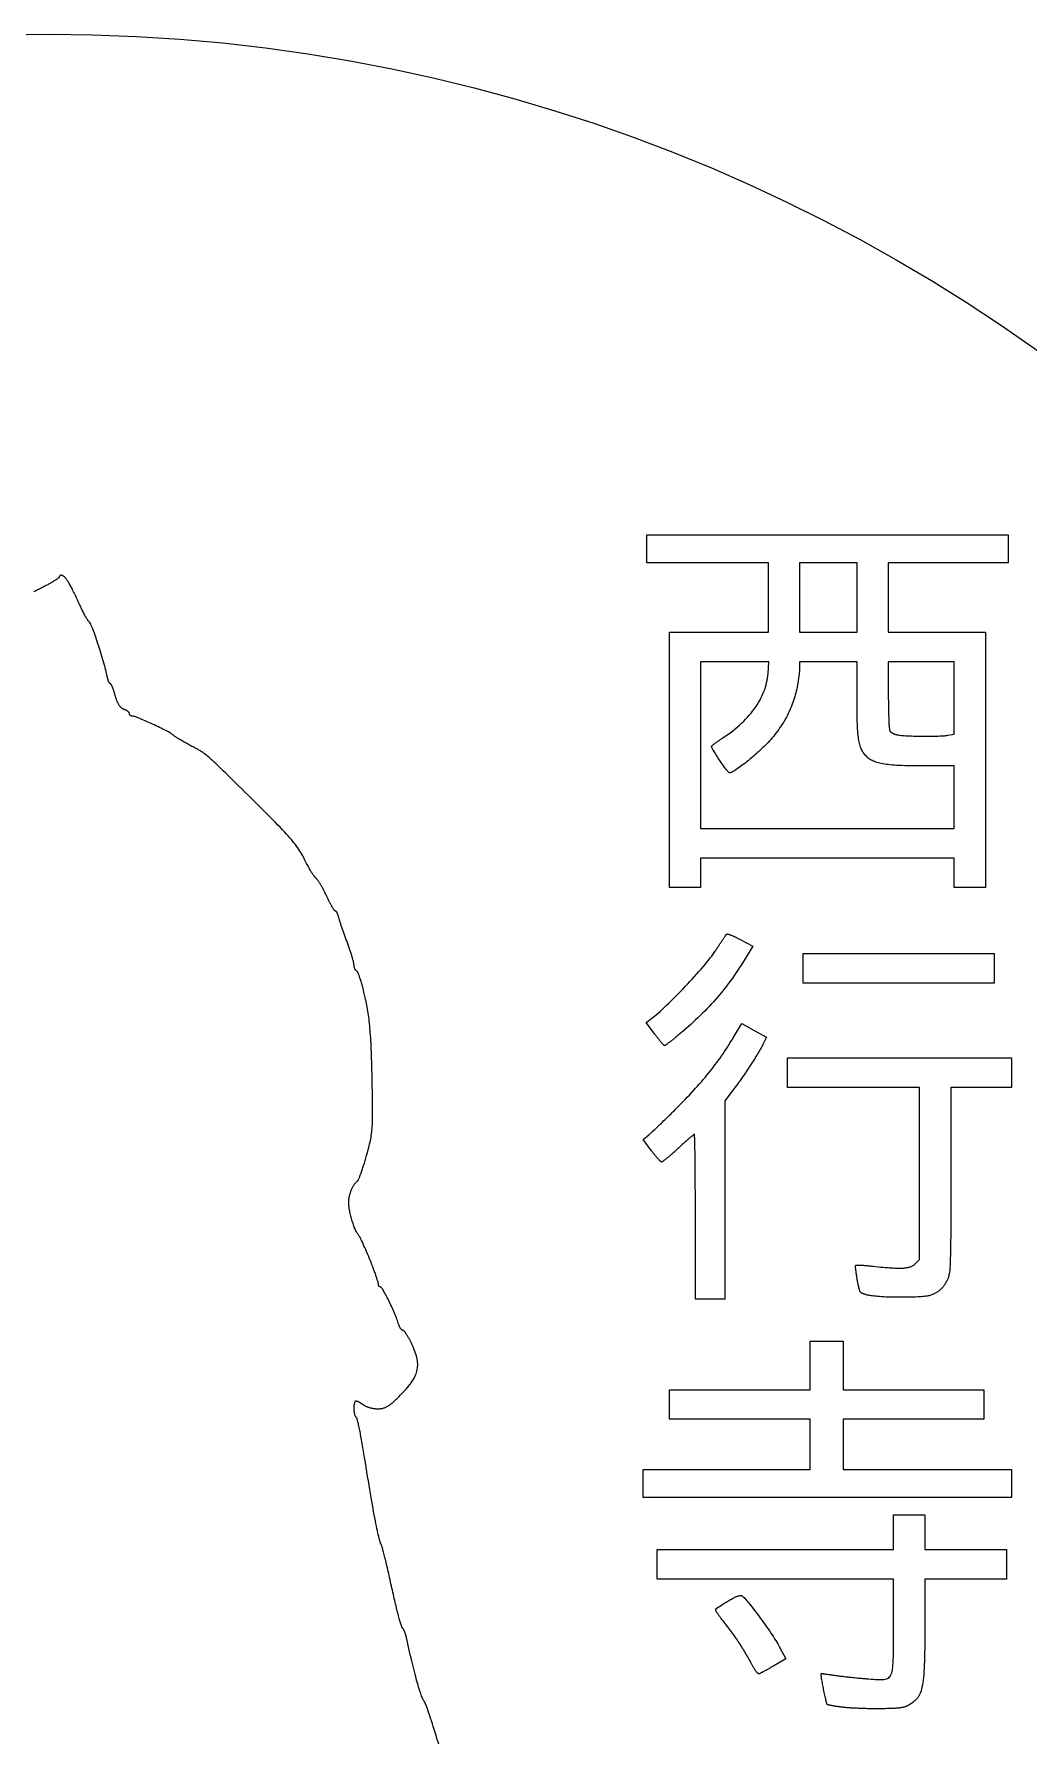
# Model space of a CAD drawing. Extents: x 2.5 to 77.5, y 2.5 to 77.5.
# Drawn here: x 39.68 to 61.59, y 39.86 to 77.5 of the extents above; entities that cross this region are included whole.
import ezdxf

# ---------------------------------------------------------------- set-up
doc = ezdxf.new("R2010")
doc.units = 0
doc.layers.get('0').update_dxf_attribs({"linetype": 'CONTINUOUS'})
doc.layers.add('NAME', color=7, linetype='CONTINUOUS')
doc.layers.add('YUYUKO', color=7, linetype='CONTINUOUS')

msp = doc.modelspace()

# ---------------------------------------------------------------- linework, layer by layer
msp.add_circle((40, 40), 37.5)
at = {"layer": 'NAME', "color": 7}
for q in [(59.805, 62.053), (59.806, 62.053)]:
    msp.add_line((59.806, 62.053), q, dxfattribs=at)
at = {"layer": 'NAME'}
for points in [[(54.361, 59.024), (54.361, 58.698), (54.016, 58.698), (53.672, 58.698), (53.672, 61.512), (53.672, 61.512), (53.672, 64.325), (54.763, 64.325), (55.853, 64.325), (55.853, 65.09), (55.853, 65.856), (54.514, 65.856), (53.174, 65.856), (53.174, 66.162), (53.174, 66.468), (57.155, 66.468), (61.136, 66.468), (61.136, 66.162), (61.136, 65.856), (59.815, 65.856), (58.495, 65.856), (58.495, 65.09), (58.495, 64.325), (59.566, 64.325), (60.638, 64.325), (60.638, 61.512), (60.638, 58.698), (60.294, 58.698), (59.949, 58.698), (59.949, 59.024), (59.949, 59.349), (57.155, 59.349), (54.361, 59.349)], [(56.542, 65.856), (56.542, 65.09), (56.542, 64.325), (57.174, 64.325), (57.806, 64.325), (57.806, 65.09), (57.806, 65.09), (57.806, 65.856), (57.174, 65.856)], [(59.211, 61.378), (59.134, 61.378), (59.061, 61.379), (58.99, 61.38), (58.923, 61.381), (58.859, 61.383), (58.799, 61.385), (58.741, 61.388), (58.686, 61.391), (58.634, 61.394), (58.584, 61.398), (58.537, 61.402), (58.493, 61.407), (58.451, 61.412), (58.411, 61.418), (58.374, 61.424), (58.338, 61.431), (58.305, 61.438), (58.274, 61.446), (58.244, 61.455), (58.216, 61.464), (58.19, 61.473), (58.165, 61.484), (58.142, 61.495), (58.12, 61.506), (58.099, 61.518), (58.08, 61.531), (58.062, 61.545), (58.044, 61.56), (58.028, 61.575), (58.012, 61.591), (57.995, 61.609), (57.979, 61.627), (57.965, 61.645), (57.951, 61.664), (57.937, 61.684), (57.925, 61.704), (57.914, 61.725), (57.903, 61.747), (57.893, 61.77), (57.883, 61.795), (57.874, 61.821), (57.866, 61.848), (57.859, 61.878), (57.852, 61.909), (57.846, 61.942), (57.84, 61.978), (57.835, 62.016), (57.83, 62.056), (57.826, 62.099), (57.822, 62.144), (57.819, 62.193), (57.816, 62.244), (57.814, 62.299), (57.811, 62.357), (57.81, 62.418), (57.808, 62.483), (57.807, 62.552), (57.806, 62.625), (57.806, 62.702), (57.806, 62.783), (57.806, 62.868), (57.806, 63.674), (57.174, 63.674), (56.542, 63.674), (56.542, 63.544), (56.542, 63.536), (56.542, 63.528), (56.542, 63.519), (56.541, 63.51), (56.541, 63.5), (56.54, 63.489), (56.539, 63.478), (56.538, 63.466), (56.536, 63.454), (56.535, 63.441), (56.534, 63.428), (56.532, 63.414), (56.53, 63.4), (56.529, 63.385), (56.527, 63.371), (56.525, 63.356), (56.523, 63.34), (56.52, 63.325), (56.518, 63.309), (56.516, 63.293), (56.513, 63.277), (56.511, 63.26), (56.508, 63.244), (56.506, 63.227), (56.503, 63.211), (56.5, 63.194), (56.497, 63.178), (56.495, 63.162), (56.492, 63.145), (56.489, 63.129), (56.486, 63.113), (56.477, 63.071), (56.468, 63.028), (56.458, 62.986), (56.447, 62.944), (56.435, 62.903), (56.422, 62.861), (56.409, 62.819), (56.394, 62.778), (56.379, 62.737), (56.363, 62.696), (56.346, 62.655), (56.329, 62.614), (56.31, 62.574), (56.291, 62.534), (56.271, 62.494), (56.25, 62.454), (56.228, 62.415), (56.206, 62.376), (56.183, 62.337), (56.159, 62.298), (56.134, 62.26), (56.109, 62.222), (56.082, 62.184), (56.055, 62.146), (56.027, 62.109), (55.999, 62.072), (55.97, 62.036), (55.94, 62), (55.909, 61.964), (55.877, 61.929), (55.845, 61.894), (55.819, 61.866), (55.792, 61.838), (55.764, 61.81), (55.734, 61.781), (55.704, 61.752), (55.672, 61.723), (55.64, 61.694), (55.608, 61.664), (55.575, 61.635), (55.541, 61.606), (55.508, 61.577), (55.474, 61.549), (55.441, 61.521), (55.407, 61.494), (55.374, 61.467), (55.342, 61.442), (55.31, 61.417), (55.278, 61.393), (55.248, 61.371), (55.219, 61.35), (55.19, 61.329), (55.163, 61.311), (55.137, 61.294), (55.113, 61.278), (55.09, 61.265), (55.07, 61.253), (55.05, 61.243), (55.033, 61.235), (55.019, 61.229), (55.006, 61.226), (54.996, 61.225), (54.992, 61.226), (54.986, 61.23), (54.979, 61.237), (54.971, 61.245), (54.961, 61.256), (54.95, 61.269), (54.938, 61.284), (54.925, 61.3), (54.911, 61.319), (54.897, 61.338), (54.882, 61.359), (54.866, 61.38), (54.85, 61.403), (54.833, 61.427), (54.816, 61.451), (54.799, 61.475), (54.782, 61.501), (54.765, 61.526), (54.748, 61.551), (54.732, 61.576), (54.716, 61.601), (54.7, 61.625), (54.685, 61.649), (54.671, 61.672), (54.657, 61.695), (54.645, 61.716), (54.633, 61.736), (54.622, 61.755), (54.613, 61.772), (54.605, 61.788), (54.599, 61.802), (54.598, 61.803), (54.599, 61.805), (54.6, 61.808), (54.602, 61.81), (54.604, 61.814), (54.608, 61.817), (54.611, 61.821), (54.616, 61.826), (54.621, 61.83), (54.627, 61.835), (54.633, 61.841), (54.639, 61.846), (54.647, 61.852), (54.654, 61.858), (54.663, 61.865), (54.671, 61.872), (54.681, 61.879), (54.69, 61.886), (54.7, 61.893), (54.711, 61.901), (54.722, 61.909), (54.733, 61.917), (54.744, 61.925), (54.756, 61.933), (54.768, 61.942), (54.781, 61.95), (54.794, 61.959), (54.807, 61.968), (54.82, 61.976), (54.833, 61.985), (54.847, 61.994), (54.905, 62.032), (54.961, 62.071), (55.015, 62.111), (55.068, 62.151), (55.12, 62.192), (55.169, 62.234), (55.217, 62.276), (55.264, 62.318), (55.309, 62.362), (55.352, 62.406), (55.393, 62.45), (55.433, 62.495), (55.471, 62.54), (55.507, 62.586), (55.542, 62.632), (55.575, 62.679), (55.606, 62.726), (55.635, 62.773), (55.662, 62.821), (55.688, 62.869), (55.712, 62.917), (55.734, 62.966), (55.754, 63.015), (55.772, 63.064), (55.788, 63.114), (55.802, 63.163), (55.815, 63.213), (55.825, 63.263), (55.834, 63.313), (55.841, 63.364), (55.845, 63.414), (55.864, 63.674), (55.112, 63.674), (54.361, 63.674), (54.361, 61.837), (54.361, 60), (57.155, 60), (59.949, 60), (59.949, 60.689), (59.949, 60.689), (59.949, 61.378), (59.292, 61.378)], [(59.048, 62.037), (59.093, 62.035), (59.139, 62.034), (59.185, 62.033), (59.232, 62.033), (59.279, 62.032), (59.326, 62.032), (59.372, 62.032), (59.418, 62.032), (59.462, 62.033), (59.506, 62.034), (59.548, 62.035), (59.589, 62.036), (59.628, 62.038), (59.664, 62.04), (59.698, 62.042), (59.73, 62.044), (59.758, 62.047), (59.784, 62.05), (59.805, 62.053), (59.949, 62.077), (59.949, 62.875), (59.949, 63.674), (59.222, 63.674), (58.495, 63.674), (58.495, 62.937), (58.495, 62.898), (58.495, 62.86), (58.496, 62.821), (58.496, 62.784), (58.496, 62.746), (58.497, 62.71), (58.497, 62.674), (58.498, 62.639), (58.499, 62.604), (58.499, 62.57), (58.5, 62.538), (58.501, 62.506), (58.502, 62.475), (58.503, 62.445), (58.504, 62.416), (58.505, 62.389), (58.507, 62.362), (58.508, 62.337), (58.509, 62.313), (58.51, 62.291), (58.512, 62.27), (58.513, 62.251), (58.515, 62.233), (58.516, 62.216), (58.518, 62.202), (58.519, 62.189), (58.521, 62.177), (58.522, 62.168), (58.524, 62.16), (58.526, 62.155), (58.527, 62.151), (58.529, 62.148), (58.531, 62.146), (58.533, 62.143), (58.536, 62.14), (58.539, 62.137), (58.542, 62.134), (58.545, 62.131), (58.549, 62.128), (58.553, 62.125), (58.557, 62.123), (58.561, 62.12), (58.565, 62.117), (58.57, 62.114), (58.575, 62.111), (58.58, 62.108), (58.585, 62.105), (58.59, 62.102), (58.595, 62.099), (58.6, 62.096), (58.606, 62.094), (58.611, 62.091), (58.617, 62.088), (58.623, 62.086), (58.629, 62.083), (58.635, 62.081), (58.64, 62.078), (58.646, 62.076), (58.652, 62.074), (58.658, 62.072), (58.664, 62.07), (58.67, 62.068), (58.685, 62.065), (58.703, 62.061), (58.726, 62.058), (58.751, 62.055), (58.78, 62.052), (58.812, 62.049), (58.846, 62.046), (58.883, 62.044), (58.922, 62.042), (58.962, 62.04), (59.005, 62.038)], [(54.864, 56.443), (54.821, 56.39), (54.777, 56.337), (54.733, 56.285), (54.688, 56.233), (54.642, 56.182), (54.595, 56.13), (54.548, 56.079), (54.5, 56.029), (54.452, 55.979), (54.403, 55.929), (54.353, 55.879), (54.302, 55.83), (54.251, 55.781), (54.199, 55.733), (54.146, 55.685), (54.093, 55.637), (54.039, 55.59), (53.984, 55.543), (53.929, 55.496), (53.911, 55.481), (53.893, 55.466), (53.876, 55.452), (53.858, 55.438), (53.841, 55.424), (53.825, 55.41), (53.808, 55.397), (53.792, 55.384), (53.776, 55.371), (53.761, 55.359), (53.745, 55.347), (53.731, 55.335), (53.717, 55.324), (53.703, 55.313), (53.689, 55.303), (53.677, 55.293), (53.665, 55.284), (53.653, 55.275), (53.642, 55.267), (53.631, 55.259), (53.622, 55.252), (53.613, 55.245), (53.604, 55.24), (53.596, 55.234), (53.589, 55.23), (53.583, 55.226), (53.578, 55.222), (53.573, 55.22), (53.57, 55.218), (53.567, 55.217), (53.565, 55.217), (53.563, 55.217), (53.561, 55.218), (53.558, 55.22), (53.555, 55.222), (53.552, 55.226), (53.548, 55.229), (53.543, 55.234), (53.538, 55.239), (53.533, 55.244), (53.528, 55.25), (53.522, 55.257), (53.515, 55.264), (53.509, 55.271), (53.502, 55.279), (53.494, 55.288), (53.487, 55.297), (53.479, 55.306), (53.471, 55.316), (53.463, 55.326), (53.454, 55.337), (53.445, 55.348), (53.437, 55.359), (53.427, 55.37), (53.418, 55.382), (53.409, 55.394), (53.399, 55.407), (53.39, 55.419), (53.38, 55.432), (53.37, 55.445), (53.36, 55.458), (53.35, 55.472), (53.35, 55.472), (53.35, 55.472), (53.163, 55.726), (53.312, 55.84), (53.347, 55.868), (53.384, 55.898), (53.424, 55.933), (53.467, 55.97), (53.511, 56.01), (53.557, 56.053), (53.605, 56.098), (53.654, 56.145), (53.704, 56.194), (53.755, 56.245), (53.808, 56.297), (53.86, 56.35), (53.913, 56.405), (53.966, 56.46), (54.019, 56.516), (54.072, 56.572), (54.124, 56.628), (54.176, 56.684), (54.226, 56.74), (54.276, 56.795), (54.324, 56.85), (54.371, 56.903), (54.415, 56.955), (54.458, 57.006), (54.499, 57.055), (54.537, 57.102), (54.573, 57.147), (54.605, 57.19), (54.635, 57.23), (54.662, 57.267), (54.685, 57.301), (54.697, 57.319), (54.709, 57.337), (54.72, 57.355), (54.732, 57.373), (54.743, 57.391), (54.755, 57.408), (54.766, 57.425), (54.777, 57.441), (54.787, 57.457), (54.798, 57.473), (54.808, 57.489), (54.818, 57.504), (54.828, 57.518), (54.837, 57.532), (54.846, 57.546), (54.855, 57.559), (54.863, 57.572), (54.871, 57.584), (54.879, 57.595), (54.886, 57.606), (54.893, 57.616), (54.899, 57.625), (54.905, 57.634), (54.91, 57.642), (54.915, 57.649), (54.92, 57.655), (54.923, 57.66), (54.927, 57.665), (54.929, 57.669), (54.932, 57.672), (54.933, 57.674), (54.935, 57.675), (54.937, 57.676), (54.94, 57.676), (54.944, 57.676), (54.949, 57.676), (54.954, 57.675), (54.959, 57.674), (54.966, 57.673), (54.973, 57.671), (54.98, 57.669), (54.988, 57.666), (54.997, 57.664), (55.006, 57.66), (55.016, 57.657), (55.026, 57.653), (55.036, 57.649), (55.047, 57.644), (55.059, 57.64), (55.07, 57.635), (55.083, 57.63), (55.095, 57.624), (55.108, 57.618), (55.121, 57.612), (55.134, 57.606), (55.148, 57.6), (55.162, 57.593), (55.176, 57.586), (55.19, 57.579), (55.204, 57.572), (55.219, 57.564), (55.233, 57.556), (55.51, 57.411), (55.327, 57.106), (55.292, 57.049), (55.257, 56.992), (55.22, 56.936), (55.184, 56.879), (55.146, 56.824), (55.108, 56.768), (55.069, 56.713), (55.029, 56.658), (54.989, 56.604), (54.948, 56.55), (54.906, 56.496)], [(56.619, 56.918), (56.619, 56.918), (56.619, 57.244), (58.724, 57.244), (60.829, 57.244), (60.829, 56.918), (60.829, 56.593), (58.724, 56.593), (56.619, 56.593)], [(54.246, 51.445), (54.246, 51.445), (54.246, 51.541), (54.246, 51.636), (54.246, 51.729), (54.245, 51.821), (54.245, 51.912), (54.245, 52), (54.244, 52.087), (54.244, 52.172), (54.243, 52.254), (54.243, 52.334), (54.242, 52.412), (54.242, 52.487), (54.241, 52.56), (54.24, 52.63), (54.24, 52.697), (54.239, 52.76), (54.238, 52.821), (54.237, 52.878), (54.236, 52.932), (54.235, 52.982), (54.234, 53.029), (54.233, 53.072), (54.232, 53.11), (54.231, 53.145), (54.23, 53.176), (54.229, 53.202), (54.228, 53.223), (54.227, 53.241), (54.226, 53.253), (54.225, 53.26), (54.223, 53.263), (54.222, 53.263), (54.219, 53.261), (54.216, 53.259), (54.211, 53.256), (54.206, 53.253), (54.201, 53.248), (54.194, 53.243), (54.187, 53.237), (54.179, 53.231), (54.17, 53.224), (54.16, 53.216), (54.15, 53.207), (54.14, 53.198), (54.128, 53.189), (54.117, 53.178), (54.104, 53.168), (54.091, 53.156), (54.078, 53.145), (54.064, 53.132), (54.05, 53.12), (54.035, 53.107), (54.02, 53.093), (54.004, 53.079), (53.989, 53.065), (53.973, 53.05), (53.956, 53.035), (53.939, 53.02), (53.922, 53.005), (53.905, 52.989), (53.888, 52.973), (53.871, 52.957), (53.853, 52.941), (53.836, 52.925), (53.818, 52.909), (53.801, 52.893), (53.784, 52.878), (53.768, 52.863), (53.751, 52.849), (53.735, 52.834), (53.719, 52.821), (53.704, 52.807), (53.689, 52.794), (53.674, 52.781), (53.66, 52.769), (53.646, 52.758), (53.632, 52.746), (53.619, 52.736), (53.607, 52.726), (53.595, 52.716), (53.583, 52.707), (53.573, 52.699), (53.563, 52.691), (53.553, 52.684), (53.544, 52.677), (53.536, 52.671), (53.529, 52.666), (53.522, 52.662), (53.516, 52.658), (53.511, 52.656), (53.507, 52.654), (53.503, 52.652), (53.501, 52.652), (53.498, 52.653), (53.496, 52.654), (53.492, 52.655), (53.489, 52.658), (53.484, 52.661), (53.48, 52.665), (53.475, 52.669), (53.469, 52.674), (53.464, 52.679), (53.458, 52.685), (53.451, 52.691), (53.445, 52.698), (53.438, 52.706), (53.43, 52.713), (53.423, 52.722), (53.415, 52.731), (53.407, 52.74), (53.399, 52.749), (53.39, 52.759), (53.381, 52.77), (53.373, 52.78), (53.364, 52.791), (53.354, 52.803), (53.345, 52.814), (53.336, 52.826), (53.326, 52.838), (53.317, 52.85), (53.307, 52.863), (53.297, 52.876), (53.287, 52.889), (53.278, 52.902), (53.094, 53.15), (53.22, 53.251), (53.228, 53.257), (53.236, 53.265), (53.246, 53.274), (53.258, 53.284), (53.27, 53.295), (53.284, 53.307), (53.298, 53.321), (53.314, 53.335), (53.331, 53.351), (53.349, 53.368), (53.367, 53.385), (53.387, 53.404), (53.407, 53.423), (53.429, 53.444), (53.451, 53.465), (53.473, 53.486), (53.496, 53.509), (53.52, 53.532), (53.545, 53.556), (53.57, 53.58), (53.595, 53.605), (53.621, 53.63), (53.647, 53.656), (53.674, 53.682), (53.701, 53.709), (53.728, 53.735), (53.755, 53.762), (53.783, 53.79), (53.81, 53.817), (53.838, 53.845), (53.865, 53.872), (53.918, 53.925), (53.968, 53.976), (54.018, 54.028), (54.067, 54.078), (54.114, 54.128), (54.161, 54.178), (54.206, 54.227), (54.251, 54.276), (54.294, 54.325), (54.337, 54.373), (54.379, 54.421), (54.419, 54.468), (54.46, 54.516), (54.499, 54.563), (54.537, 54.611), (54.575, 54.658), (54.612, 54.705), (54.648, 54.752), (54.684, 54.799), (54.719, 54.847), (54.754, 54.894), (54.788, 54.942), (54.822, 54.99), (54.855, 55.038), (54.887, 55.086), (54.92, 55.135), (54.952, 55.185), (54.983, 55.234), (55.015, 55.284), (55.046, 55.335), (55.076, 55.386), (55.266, 55.705), (55.54, 55.553), (55.814, 55.401), (55.733, 55.241), (55.722, 55.219), (55.709, 55.195), (55.696, 55.171), (55.682, 55.145), (55.666, 55.119), (55.651, 55.091), (55.634, 55.063), (55.616, 55.033), (55.598, 55.003), (55.579, 54.973), (55.56, 54.941), (55.54, 54.909), (55.52, 54.877), (55.498, 54.844), (55.477, 54.811), (55.455, 54.777), (55.433, 54.743), (55.41, 54.709), (55.387, 54.675), (55.364, 54.64), (55.34, 54.606), (55.317, 54.571), (55.293, 54.537), (55.269, 54.503), (55.245, 54.469), (55.221, 54.435), (55.197, 54.402), (55.173, 54.369), (55.149, 54.336), (55.125, 54.304), (55.102, 54.272), (54.897, 53.999), (54.897, 51.813), (54.897, 49.627), (54.571, 49.627), (54.246, 49.627)], [(59.827, 50.144), (59.823, 50.126), (59.818, 50.11), (59.812, 50.095), (59.806, 50.081), (59.8, 50.067), (59.791, 50.048), (59.782, 50.03), (59.773, 50.012), (59.763, 49.995), (59.753, 49.978), (59.743, 49.962), (59.733, 49.946), (59.722, 49.931), (59.711, 49.916), (59.7, 49.902), (59.689, 49.888), (59.677, 49.875), (59.665, 49.862), (59.653, 49.85), (59.641, 49.838), (59.628, 49.827), (59.615, 49.816), (59.601, 49.805), (59.587, 49.795), (59.573, 49.786), (59.559, 49.777), (59.544, 49.768), (59.529, 49.759), (59.513, 49.752), (59.497, 49.744), (59.481, 49.737), (59.465, 49.73), (59.447, 49.724), (59.43, 49.718), (59.412, 49.712), (59.394, 49.707), (59.374, 49.702), (59.351, 49.698), (59.323, 49.694), (59.293, 49.69), (59.259, 49.687), (59.222, 49.684), (59.183, 49.681), (59.141, 49.679), (59.097, 49.677), (59.051, 49.675), (59.003, 49.673), (58.954, 49.672), (58.904, 49.672), (58.853, 49.671), (58.802, 49.671), (58.75, 49.671), (58.697, 49.671), (58.645, 49.672), (58.593, 49.673), (58.542, 49.675), (58.491, 49.676), (58.442, 49.678), (58.393, 49.681), (58.347, 49.683), (58.302, 49.686), (58.259, 49.69), (58.219, 49.693), (58.181, 49.697), (58.146, 49.701), (58.114, 49.706), (58.085, 49.71), (58.085, 49.71), (58.085, 49.71), (58.072, 49.713), (58.06, 49.715), (58.048, 49.718), (58.037, 49.72), (58.025, 49.723), (58.015, 49.726), (58.004, 49.728), (57.994, 49.731), (57.985, 49.734), (57.975, 49.737), (57.966, 49.74), (57.958, 49.743), (57.95, 49.746), (57.942, 49.749), (57.934, 49.752), (57.927, 49.755), (57.921, 49.759), (57.914, 49.762), (57.909, 49.766), (57.903, 49.769), (57.898, 49.773), (57.893, 49.776), (57.889, 49.78), (57.885, 49.784), (57.881, 49.787), (57.878, 49.791), (57.875, 49.795), (57.872, 49.799), (57.87, 49.803), (57.868, 49.807), (57.867, 49.811), (57.862, 49.827), (57.858, 49.845), (57.853, 49.864), (57.848, 49.884), (57.843, 49.904), (57.839, 49.926), (57.834, 49.948), (57.829, 49.971), (57.825, 49.994), (57.82, 50.018), (57.816, 50.041), (57.811, 50.065), (57.807, 50.089), (57.803, 50.113), (57.799, 50.136), (57.796, 50.159), (57.792, 50.182), (57.789, 50.203), (57.786, 50.225), (57.784, 50.245), (57.781, 50.264), (57.779, 50.282), (57.777, 50.299), (57.776, 50.315), (57.775, 50.329), (57.774, 50.342), (57.774, 50.353), (57.774, 50.362), (57.775, 50.369), (57.776, 50.374), (57.777, 50.377), (57.779, 50.378), (57.782, 50.379), (57.785, 50.38), (57.79, 50.38), (57.795, 50.381), (57.801, 50.381), (57.808, 50.381), (57.816, 50.382), (57.825, 50.382), (57.834, 50.382), (57.845, 50.381), (57.856, 50.381), (57.867, 50.381), (57.88, 50.38), (57.893, 50.38), (57.906, 50.379), (57.92, 50.378), (57.935, 50.377), (57.95, 50.376), (57.966, 50.375), (57.982, 50.374), (57.999, 50.373), (58.016, 50.371), (58.033, 50.37), (58.051, 50.368), (58.069, 50.366), (58.088, 50.364), (58.106, 50.363), (58.125, 50.361), (58.144, 50.359), (58.164, 50.356), (58.222, 50.35), (58.277, 50.344), (58.33, 50.339), (58.381, 50.334), (58.429, 50.33), (58.476, 50.326), (58.52, 50.323), (58.562, 50.32), (58.601, 50.318), (58.639, 50.316), (58.675, 50.315), (58.709, 50.314), (58.742, 50.314), (58.772, 50.315), (58.801, 50.316), (58.829, 50.317), (58.854, 50.319), (58.879, 50.322), (58.902, 50.325), (58.923, 50.329), (58.943, 50.333), (58.963, 50.338), (58.98, 50.344), (58.997, 50.35), (59.013, 50.357), (59.028, 50.364), (59.042, 50.372), (59.055, 50.381), (59.067, 50.39), (59.079, 50.399), (59.09, 50.41), (59.183, 50.504), (59.183, 52.4), (59.183, 54.296), (57.729, 54.296), (56.274, 54.296), (56.274, 54.622), (56.274, 54.947), (58.743, 54.947), (61.212, 54.947), (61.212, 54.622), (61.212, 54.296), (60.542, 54.296), (59.872, 54.296), (59.872, 52.258), (59.871, 52.08), (59.871, 51.912), (59.871, 51.754), (59.871, 51.607), (59.871, 51.468), (59.87, 51.339), (59.87, 51.219), (59.869, 51.107), (59.869, 51.004), (59.868, 50.908), (59.867, 50.819), (59.866, 50.738), (59.864, 50.663), (59.863, 50.595), (59.861, 50.533), (59.859, 50.476), (59.857, 50.425), (59.855, 50.378), (59.852, 50.337), (59.85, 50.299), (59.847, 50.265), (59.843, 50.235), (59.84, 50.209), (59.836, 50.185), (59.832, 50.163)], [(57.499, 46.431), (57.499, 45.876), (59.356, 45.876), (61.212, 45.876), (61.212, 45.569), (61.212, 45.263), (57.155, 45.263), (53.098, 45.263), (53.098, 45.569), (53.098, 45.569), (53.098, 45.876), (54.935, 45.876), (56.772, 45.876), (56.772, 46.431), (56.772, 46.986), (55.222, 46.986), (53.672, 46.986), (53.672, 47.311), (53.672, 47.636), (55.222, 47.636), (56.772, 47.636), (56.772, 48.172), (56.772, 48.708), (57.136, 48.708), (57.499, 48.708), (57.499, 48.172), (57.499, 47.636), (59.05, 47.636), (60.6, 47.636), (60.6, 47.311), (60.6, 46.986), (59.05, 46.986), (57.499, 46.986)], [(59.247, 41.13), (59.237, 41.085), (59.227, 41.042), (59.216, 41.003), (59.203, 40.968), (59.19, 40.935), (59.175, 40.904), (59.159, 40.876), (59.142, 40.85), (59.123, 40.826), (59.103, 40.804), (59.081, 40.783), (59.058, 40.763), (59.034, 40.744), (59.007, 40.725), (58.979, 40.707), (58.95, 40.689), (58.939, 40.683), (58.929, 40.677), (58.918, 40.672), (58.907, 40.667), (58.896, 40.662), (58.885, 40.657), (58.874, 40.653), (58.862, 40.649), (58.849, 40.645), (58.836, 40.641), (58.823, 40.638), (58.809, 40.635), (58.794, 40.632), (58.778, 40.629), (58.761, 40.627), (58.744, 40.624), (58.725, 40.622), (58.706, 40.62), (58.685, 40.618), (58.663, 40.617), (58.64, 40.615), (58.615, 40.614), (58.589, 40.613), (58.562, 40.612), (58.533, 40.611), (58.502, 40.61), (58.47, 40.609), (58.436, 40.608), (58.4, 40.608), (58.362, 40.607), (58.322, 40.606), (58.295, 40.606), (58.268, 40.606), (58.24, 40.606), (58.212, 40.606), (58.184, 40.606), (58.155, 40.606), (58.125, 40.607), (58.096, 40.607), (58.067, 40.608), (58.037, 40.608), (58.007, 40.609), (57.978, 40.61), (57.948, 40.611), (57.919, 40.611), (57.89, 40.613), (57.861, 40.614), (57.832, 40.615), (57.804, 40.616), (57.776, 40.617), (57.749, 40.619), (57.723, 40.62), (57.697, 40.622), (57.671, 40.623), (57.647, 40.625), (57.623, 40.627), (57.6, 40.628), (57.578, 40.63), (57.556, 40.632), (57.536, 40.634), (57.517, 40.636), (57.499, 40.638), (57.499, 40.638), (57.482, 40.64), (57.465, 40.642), (57.448, 40.644), (57.431, 40.646), (57.415, 40.648), (57.399, 40.65), (57.383, 40.653), (57.367, 40.655), (57.352, 40.657), (57.337, 40.659), (57.322, 40.662), (57.308, 40.664), (57.295, 40.666), (57.281, 40.669), (57.269, 40.671), (57.256, 40.673), (57.245, 40.675), (57.233, 40.677), (57.223, 40.68), (57.213, 40.682), (57.203, 40.684), (57.195, 40.686), (57.187, 40.688), (57.179, 40.69), (57.173, 40.692), (57.167, 40.693), (57.162, 40.695), (57.158, 40.697), (57.154, 40.698), (57.151, 40.7), (57.15, 40.701), (57.147, 40.706), (57.144, 40.713), (57.141, 40.725), (57.137, 40.739), (57.132, 40.756), (57.127, 40.776), (57.122, 40.798), (57.116, 40.823), (57.11, 40.849), (57.104, 40.877), (57.097, 40.906), (57.091, 40.936), (57.084, 40.967), (57.078, 40.999), (57.071, 41.031), (57.065, 41.063), (57.059, 41.095), (57.053, 41.126), (57.047, 41.157), (57.042, 41.187), (57.036, 41.216), (57.032, 41.243), (57.027, 41.269), (57.023, 41.293), (57.02, 41.314), (57.017, 41.333), (57.015, 41.349), (57.014, 41.363), (57.013, 41.373), (57.014, 41.38), (57.015, 41.383), (57.015, 41.383), (57.017, 41.383), (57.02, 41.383), (57.023, 41.382), (57.027, 41.382), (57.032, 41.382), (57.038, 41.381), (57.044, 41.38), (57.052, 41.38), (57.06, 41.379), (57.068, 41.378), (57.077, 41.376), (57.087, 41.375), (57.098, 41.374), (57.109, 41.372), (57.12, 41.371), (57.133, 41.369), (57.145, 41.368), (57.159, 41.366), (57.172, 41.364), (57.186, 41.362), (57.201, 41.36), (57.216, 41.358), (57.231, 41.356), (57.247, 41.354), (57.262, 41.351), (57.279, 41.349), (57.295, 41.347), (57.312, 41.344), (57.329, 41.342), (57.346, 41.339), (57.364, 41.337), (57.383, 41.334), (57.402, 41.332), (57.422, 41.329), (57.443, 41.326), (57.464, 41.324), (57.486, 41.321), (57.509, 41.318), (57.532, 41.315), (57.556, 41.313), (57.579, 41.31), (57.604, 41.307), (57.628, 41.305), (57.653, 41.302), (57.678, 41.299), (57.703, 41.297), (57.728, 41.294), (57.753, 41.292), (57.778, 41.289), (57.804, 41.287), (57.829, 41.284), (57.853, 41.282), (57.878, 41.28), (57.902, 41.278), (57.926, 41.276), (57.95, 41.274), (57.973, 41.272), (57.996, 41.27), (58.018, 41.268), (58.04, 41.267), (58.061, 41.265), (58.116, 41.261), (58.166, 41.257), (58.214, 41.254), (58.257, 41.251), (58.298, 41.249), (58.335, 41.248), (58.369, 41.249), (58.4, 41.251), (58.429, 41.256), (58.454, 41.263), (58.477, 41.272), (58.498, 41.284), (58.517, 41.299), (58.533, 41.318), (58.547, 41.341), (58.56, 41.367), (58.57, 41.398), (58.58, 41.433), (58.587, 41.473), (58.593, 41.518), (58.598, 41.569), (58.602, 41.625), (58.605, 41.687), (58.607, 41.755), (58.609, 41.83), (58.609, 41.912), (58.61, 42), (58.61, 42.096), (58.61, 42.2), (58.609, 42.311), (58.609, 42.431), (58.609, 43.464), (56.007, 43.464), (53.404, 43.464), (53.404, 43.79), (53.404, 44.115), (56.007, 44.115), (58.609, 44.115), (58.609, 44.498), (58.609, 44.88), (58.954, 44.88), (59.298, 44.88), (59.298, 44.498), (59.298, 44.115), (60.198, 44.115), (61.097, 44.115), (61.097, 43.79), (61.097, 43.464), (60.198, 43.464), (59.298, 43.464), (59.298, 42.417), (59.298, 42.288), (59.298, 42.166), (59.297, 42.051), (59.296, 41.942), (59.295, 41.841), (59.293, 41.745), (59.29, 41.656), (59.287, 41.573), (59.284, 41.495), (59.279, 41.422), (59.275, 41.355), (59.269, 41.292), (59.262, 41.234), (59.255, 41.18)], [(55.308, 41.903), (55.289, 41.934), (55.27, 41.965), (55.251, 41.996), (55.231, 42.026), (55.211, 42.057), (55.19, 42.088), (55.17, 42.119), (55.149, 42.149), (55.128, 42.18), (55.106, 42.21), (55.085, 42.241), (55.063, 42.271), (55.041, 42.302), (55.019, 42.332), (54.996, 42.362), (54.973, 42.392), (54.951, 42.422), (54.927, 42.452), (54.904, 42.482), (54.881, 42.511), (54.857, 42.541), (54.842, 42.559), (54.829, 42.576), (54.816, 42.592), (54.804, 42.608), (54.792, 42.623), (54.781, 42.637), (54.771, 42.651), (54.762, 42.664), (54.753, 42.676), (54.745, 42.688), (54.737, 42.699), (54.73, 42.709), (54.724, 42.719), (54.719, 42.728), (54.714, 42.737), (54.709, 42.745), (54.706, 42.753), (54.703, 42.76), (54.7, 42.767), (54.698, 42.773), (54.697, 42.779), (54.696, 42.785), (54.695, 42.79), (54.695, 42.795), (54.696, 42.799), (54.697, 42.803), (54.699, 42.807), (54.701, 42.811), (54.704, 42.814), (54.707, 42.817), (54.711, 42.819), (54.745, 42.842), (54.778, 42.863), (54.809, 42.884), (54.84, 42.903), (54.869, 42.922), (54.897, 42.939), (54.923, 42.956), (54.949, 42.971), (54.973, 42.986), (54.997, 42.999), (55.019, 43.012), (55.04, 43.024), (55.06, 43.035), (55.079, 43.045), (55.098, 43.054), (55.115, 43.063), (55.131, 43.07), (55.147, 43.077), (55.161, 43.083), (55.175, 43.088), (55.188, 43.092), (55.2, 43.096), (55.211, 43.098), (55.221, 43.1), (55.231, 43.102), (55.24, 43.102), (55.248, 43.102), (55.256, 43.101), (55.263, 43.099), (55.269, 43.097), (55.275, 43.094), (55.286, 43.085), (55.301, 43.073), (55.317, 43.056), (55.336, 43.036), (55.357, 43.013), (55.38, 42.986), (55.405, 42.957), (55.432, 42.924), (55.46, 42.89), (55.489, 42.853), (55.519, 42.813), (55.551, 42.773), (55.583, 42.73), (55.616, 42.687), (55.649, 42.642), (55.682, 42.597), (55.716, 42.55), (55.749, 42.504), (55.782, 42.458), (55.815, 42.411), (55.847, 42.365), (55.878, 42.32), (55.908, 42.275), (55.937, 42.232), (55.965, 42.19), (55.991, 42.149), (56.016, 42.11), (56.039, 42.074), (56.059, 42.039), (56.078, 42.007), (56.094, 41.978), (56.239, 41.708), (55.972, 41.553), (55.958, 41.544), (55.944, 41.536), (55.93, 41.528), (55.916, 41.52), (55.902, 41.512), (55.888, 41.504), (55.875, 41.496), (55.861, 41.489), (55.848, 41.481), (55.835, 41.474), (55.822, 41.467), (55.81, 41.46), (55.798, 41.453), (55.786, 41.446), (55.774, 41.44), (55.763, 41.434), (55.753, 41.428), (55.742, 41.422), (55.732, 41.417), (55.723, 41.412), (55.714, 41.407), (55.705, 41.403), (55.697, 41.398), (55.69, 41.395), (55.683, 41.391), (55.677, 41.388), (55.671, 41.385), (55.666, 41.383), (55.662, 41.381), (55.658, 41.379), (55.655, 41.378), (55.652, 41.377), (55.648, 41.377), (55.645, 41.377), (55.641, 41.378), (55.637, 41.379), (55.633, 41.381), (55.629, 41.383), (55.624, 41.386), (55.62, 41.39), (55.615, 41.394), (55.61, 41.399), (55.605, 41.404), (55.599, 41.41), (55.594, 41.416), (55.588, 41.423), (55.582, 41.43), (55.577, 41.438), (55.571, 41.446), (55.564, 41.455), (55.558, 41.464), (55.552, 41.474), (55.545, 41.484), (55.538, 41.495), (55.532, 41.506), (55.525, 41.518), (55.518, 41.53), (55.51, 41.543), (55.503, 41.556), (55.496, 41.57), (55.488, 41.584), (55.481, 41.598), (55.481, 41.598), (55.481, 41.598), (55.465, 41.628), (55.449, 41.659), (55.432, 41.689), (55.416, 41.719), (55.399, 41.75), (55.381, 41.78), (55.363, 41.811), (55.345, 41.842), (55.327, 41.872)]]:
    msp.add_lwpolyline(points, close=True, dxfattribs=at)
at = {"layer": 'YUYUKO'}
msp.add_lwpolyline([(48.591, 39.824), (48.572, 39.889), (48.552, 39.954), (48.532, 40.02), (48.512, 40.086), (48.491, 40.151), (48.471, 40.215), (48.451, 40.278), (48.431, 40.339), (48.412, 40.398), (48.393, 40.454), (48.375, 40.507), (48.358, 40.557), (48.342, 40.602), (48.327, 40.644), (48.314, 40.68), (48.301, 40.712), (48.29, 40.738), (48.281, 40.758), (48.274, 40.771), (48.268, 40.778), (48.262, 40.784), (48.256, 40.793), (48.249, 40.805), (48.241, 40.82), (48.233, 40.838), (48.224, 40.859), (48.215, 40.883), (48.205, 40.91), (48.195, 40.939), (48.184, 40.971), (48.173, 41.006), (48.161, 41.044), (48.149, 41.083), (48.137, 41.126), (48.124, 41.17), (48.111, 41.217), (48.098, 41.266), (48.084, 41.318), (48.07, 41.371), (48.056, 41.426), (48.042, 41.483), (48.027, 41.543), (48.012, 41.603), (47.997, 41.666), (47.981, 41.73), (47.966, 41.796), (47.95, 41.864), (47.935, 41.933), (47.919, 42.003), (47.903, 42.075), (47.887, 42.148), (47.885, 42.159), (47.882, 42.17), (47.879, 42.181), (47.877, 42.191), (47.874, 42.202), (47.871, 42.213), (47.868, 42.223), (47.865, 42.234), (47.862, 42.244), (47.858, 42.254), (47.855, 42.264), (47.852, 42.273), (47.849, 42.282), (47.845, 42.292), (47.842, 42.3), (47.839, 42.309), (47.835, 42.317), (47.832, 42.325), (47.828, 42.332), (47.825, 42.339), (47.822, 42.346), (47.819, 42.352), (47.815, 42.358), (47.812, 42.364), (47.809, 42.369), (47.806, 42.374), (47.803, 42.378), (47.8, 42.381), (47.797, 42.384), (47.795, 42.387), (47.792, 42.389), (47.789, 42.392), (47.786, 42.397), (47.782, 42.405), (47.778, 42.415), (47.773, 42.427), (47.768, 42.441), (47.762, 42.458), (47.756, 42.476), (47.75, 42.497), (47.743, 42.519), (47.736, 42.543), (47.729, 42.569), (47.721, 42.597), (47.714, 42.626), (47.705, 42.657), (47.697, 42.689), (47.688, 42.723), (47.679, 42.758), (47.67, 42.795), (47.661, 42.833), (47.651, 42.872), (47.642, 42.912), (47.632, 42.953), (47.622, 42.995), (47.612, 43.038), (47.602, 43.082), (47.592, 43.126), (47.581, 43.172), (47.571, 43.218), (47.561, 43.264), (47.551, 43.312), (47.54, 43.359), (47.53, 43.406), (47.52, 43.452), (47.51, 43.497), (47.5, 43.542), (47.49, 43.586), (47.48, 43.629), (47.471, 43.671), (47.461, 43.712), (47.452, 43.752), (47.443, 43.791), (47.434, 43.829), (47.425, 43.865), (47.416, 43.901), (47.408, 43.935), (47.4, 43.967), (47.392, 43.998), (47.385, 44.027), (47.378, 44.055), (47.371, 44.081), (47.364, 44.105), (47.358, 44.127), (47.353, 44.148), (47.347, 44.166), (47.342, 44.182), (47.338, 44.197), (47.334, 44.209), (47.33, 44.219), (47.327, 44.226), (47.324, 44.232), (47.322, 44.235), (47.317, 44.24), (47.312, 44.25), (47.306, 44.265), (47.3, 44.283), (47.293, 44.306), (47.285, 44.333), (47.277, 44.364), (47.269, 44.398), (47.26, 44.437), (47.25, 44.479), (47.24, 44.525), (47.23, 44.575), (47.219, 44.629), (47.207, 44.686), (47.196, 44.746), (47.183, 44.81), (47.171, 44.878), (47.158, 44.949), (47.144, 45.023), (47.13, 45.1), (47.116, 45.18), (47.102, 45.263), (47.087, 45.35), (47.072, 45.439), (47.056, 45.531), (47.041, 45.626), (47.025, 45.724), (47.008, 45.825), (46.992, 45.928), (46.975, 46.033), (46.958, 46.142), (46.951, 46.187), (46.943, 46.233), (46.936, 46.277), (46.929, 46.321), (46.922, 46.364), (46.914, 46.407), (46.907, 46.448), (46.9, 46.489), (46.893, 46.529), (46.886, 46.567), (46.879, 46.605), (46.872, 46.641), (46.865, 46.676), (46.859, 46.71), (46.852, 46.743), (46.846, 46.774), (46.839, 46.803), (46.833, 46.831), (46.828, 46.858), (46.822, 46.882), (46.816, 46.905), (46.811, 46.927), (46.806, 46.946), (46.801, 46.963), (46.797, 46.979), (46.793, 46.992), (46.789, 47.004), (46.785, 47.013), (46.782, 47.02), (46.779, 47.024), (46.776, 47.026), (46.77, 47.03), (46.765, 47.035), (46.76, 47.042), (46.755, 47.051), (46.751, 47.061), (46.747, 47.072), (46.744, 47.084), (46.741, 47.098), (46.738, 47.112), (46.735, 47.127), (46.733, 47.143), (46.732, 47.16), (46.73, 47.176), (46.729, 47.193), (46.729, 47.21), (46.728, 47.227), (46.729, 47.244), (46.729, 47.261), (46.73, 47.277), (46.731, 47.293), (46.733, 47.308), (46.735, 47.322), (46.738, 47.335), (46.741, 47.347), (46.744, 47.358), (46.748, 47.368), (46.752, 47.376), (46.756, 47.382), (46.761, 47.387), (46.766, 47.39), (46.772, 47.391), (46.774, 47.39), (46.777, 47.39), (46.78, 47.389), (46.783, 47.388), (46.787, 47.387), (46.791, 47.386), (46.795, 47.384), (46.799, 47.383), (46.804, 47.381), (46.809, 47.378), (46.813, 47.376), (46.819, 47.374), (46.824, 47.371), (46.829, 47.368), (46.835, 47.365), (46.84, 47.362), (46.846, 47.359), (46.852, 47.356), (46.858, 47.352), (46.864, 47.348), (46.87, 47.345), (46.876, 47.341), (46.882, 47.337), (46.889, 47.333), (46.895, 47.328), (46.901, 47.324), (46.908, 47.32), (46.914, 47.315), (46.92, 47.311), (46.926, 47.306), (46.933, 47.302), (46.939, 47.297), (46.946, 47.292), (46.953, 47.288), (46.961, 47.284), (46.969, 47.279), (46.978, 47.275), (46.986, 47.271), (46.996, 47.267), (47.005, 47.263), (47.015, 47.259), (47.025, 47.255), (47.036, 47.252), (47.046, 47.248), (47.057, 47.245), (47.068, 47.242), (47.079, 47.239), (47.09, 47.236), (47.102, 47.233), (47.113, 47.231), (47.125, 47.228), (47.136, 47.226), (47.148, 47.224), (47.16, 47.222), (47.171, 47.22), (47.183, 47.219), (47.194, 47.218), (47.206, 47.217), (47.217, 47.216), (47.228, 47.215), (47.239, 47.215), (47.25, 47.215), (47.266, 47.215), (47.281, 47.216), (47.296, 47.217), (47.311, 47.218), (47.326, 47.22), (47.34, 47.222), (47.354, 47.225), (47.368, 47.229), (47.382, 47.233), (47.396, 47.238), (47.41, 47.243), (47.424, 47.249), (47.438, 47.256), (47.452, 47.264), (47.467, 47.272), (47.481, 47.281), (47.496, 47.291), (47.512, 47.302), (47.528, 47.314), (47.544, 47.327), (47.561, 47.34), (47.578, 47.355), (47.596, 47.371), (47.614, 47.388), (47.634, 47.405), (47.654, 47.424), (47.674, 47.444), (47.696, 47.466), (47.719, 47.488), (47.742, 47.512), (47.767, 47.537), (47.804, 47.576), (47.84, 47.614), (47.873, 47.651), (47.904, 47.687), (47.933, 47.722), (47.96, 47.757), (47.985, 47.79), (48.008, 47.824), (48.029, 47.856), (48.048, 47.889), (48.064, 47.921), (48.079, 47.953), (48.092, 47.984), (48.103, 48.016), (48.112, 48.047), (48.119, 48.079), (48.124, 48.111), (48.127, 48.143), (48.129, 48.176), (48.128, 48.208), (48.126, 48.242), (48.122, 48.276), (48.116, 48.311), (48.109, 48.346), (48.099, 48.383), (48.088, 48.42), (48.076, 48.459), (48.061, 48.498), (48.045, 48.539), (48.027, 48.581), (48.008, 48.625), (48, 48.641), (47.992, 48.658), (47.984, 48.674), (47.976, 48.691), (47.968, 48.706), (47.96, 48.722), (47.953, 48.737), (47.945, 48.752), (47.937, 48.766), (47.929, 48.78), (47.921, 48.794), (47.914, 48.807), (47.906, 48.82), (47.899, 48.832), (47.891, 48.843), (47.884, 48.855), (47.877, 48.865), (47.87, 48.875), (47.864, 48.884), (47.857, 48.893), (47.851, 48.901), (47.845, 48.909), (47.84, 48.916), (47.834, 48.922), (47.829, 48.927), (47.824, 48.931), (47.82, 48.935), (47.815, 48.938), (47.811, 48.94), (47.808, 48.942), (47.805, 48.942), (47.802, 48.942), (47.798, 48.943), (47.795, 48.944), (47.792, 48.945), (47.789, 48.947), (47.786, 48.949), (47.782, 48.951), (47.779, 48.954), (47.776, 48.956), (47.772, 48.96), (47.769, 48.963), (47.765, 48.967), (47.762, 48.971), (47.759, 48.975), (47.755, 48.98), (47.752, 48.985), (47.749, 48.99), (47.745, 48.995), (47.742, 49), (47.739, 49.006), (47.736, 49.012), (47.733, 49.018), (47.73, 49.024), (47.727, 49.03), (47.724, 49.036), (47.722, 49.043), (47.719, 49.05), (47.716, 49.056), (47.714, 49.063), (47.712, 49.07), (47.709, 49.078), (47.701, 49.103), (47.692, 49.131), (47.682, 49.16), (47.671, 49.19), (47.659, 49.222), (47.646, 49.254), (47.632, 49.288), (47.618, 49.322), (47.603, 49.357), (47.588, 49.392), (47.572, 49.427), (47.556, 49.462), (47.54, 49.497), (47.524, 49.532), (47.507, 49.566), (47.491, 49.6), (47.475, 49.632), (47.459, 49.664), (47.443, 49.694), (47.428, 49.723), (47.414, 49.75), (47.399, 49.775), (47.386, 49.799), (47.373, 49.82), (47.361, 49.84), (47.35, 49.856), (47.34, 49.87), (47.331, 49.882), (47.323, 49.89), (47.317, 49.895), (47.311, 49.897), (47.309, 49.897), (47.306, 49.897), (47.304, 49.897), (47.302, 49.898), (47.299, 49.899), (47.297, 49.899), (47.295, 49.9), (47.293, 49.901), (47.291, 49.902), (47.289, 49.904), (47.287, 49.905), (47.285, 49.907), (47.283, 49.908), (47.281, 49.91), (47.279, 49.912), (47.278, 49.914), (47.276, 49.916), (47.275, 49.918), (47.273, 49.92), (47.272, 49.923), (47.271, 49.925), (47.27, 49.927), (47.269, 49.93), (47.268, 49.932), (47.267, 49.935), (47.266, 49.938), (47.266, 49.94), (47.265, 49.943), (47.265, 49.946), (47.265, 49.949), (47.265, 49.952), (47.264, 49.964), (47.26, 49.981), (47.255, 50.003), (47.248, 50.029), (47.239, 50.058), (47.228, 50.091), (47.216, 50.127), (47.203, 50.166), (47.188, 50.207), (47.172, 50.25), (47.155, 50.295), (47.138, 50.342), (47.119, 50.389), (47.1, 50.437), (47.081, 50.486), (47.061, 50.535), (47.042, 50.583), (47.022, 50.631), (47.002, 50.678), (46.983, 50.723), (46.964, 50.767), (46.945, 50.809), (46.928, 50.849), (46.911, 50.886), (46.894, 50.921), (46.879, 50.952), (46.865, 50.979), (46.853, 51.003), (46.842, 51.022), (46.832, 51.036), (46.825, 51.046), (46.816, 51.056), (46.807, 51.068), (46.798, 51.082), (46.788, 51.097), (46.779, 51.114), (46.769, 51.133), (46.76, 51.153), (46.75, 51.174), (46.741, 51.197), (46.732, 51.22), (46.722, 51.245), (46.713, 51.27), (46.704, 51.296), (46.696, 51.323), (46.687, 51.35), (46.679, 51.378), (46.671, 51.406), (46.663, 51.434), (46.656, 51.462), (46.649, 51.491), (46.643, 51.519), (46.637, 51.547), (46.631, 51.574), (46.626, 51.602), (46.622, 51.628), (46.618, 51.654), (46.615, 51.679), (46.612, 51.703), (46.61, 51.727), (46.609, 51.749), (46.609, 51.77), (46.609, 51.786), (46.61, 51.803), (46.611, 51.82), (46.613, 51.837), (46.616, 51.854), (46.619, 51.871), (46.622, 51.889), (46.626, 51.907), (46.63, 51.924), (46.635, 51.942), (46.64, 51.96), (46.646, 51.977), (46.652, 51.995), (46.658, 52.012), (46.665, 52.029), (46.672, 52.045), (46.679, 52.062), (46.686, 52.078), (46.694, 52.093), (46.702, 52.108), (46.71, 52.122), (46.719, 52.136), (46.727, 52.149), (46.736, 52.162), (46.745, 52.174), (46.754, 52.185), (46.763, 52.195), (46.772, 52.205), (46.781, 52.213), (46.79, 52.221), (46.799, 52.227), (46.802, 52.23), (46.806, 52.234), (46.809, 52.239), (46.814, 52.246), (46.818, 52.254), (46.823, 52.263), (46.828, 52.274), (46.833, 52.286), (46.839, 52.298), (46.845, 52.312), (46.851, 52.327), (46.857, 52.344), (46.864, 52.361), (46.871, 52.379), (46.878, 52.398), (46.885, 52.417), (46.892, 52.438), (46.899, 52.459), (46.907, 52.482), (46.915, 52.505), (46.922, 52.528), (46.93, 52.552), (46.938, 52.577), (46.946, 52.603), (46.954, 52.628), (46.962, 52.655), (46.97, 52.682), (46.978, 52.709), (46.986, 52.736), (46.994, 52.764), (47.002, 52.792), (47.016, 52.84), (47.028, 52.885), (47.04, 52.928), (47.051, 52.97), (47.061, 53.01), (47.07, 53.049), (47.079, 53.087), (47.087, 53.124), (47.094, 53.162), (47.101, 53.199), (47.107, 53.237), (47.112, 53.275), (47.117, 53.314), (47.121, 53.355), (47.124, 53.397), (47.128, 53.44), (47.13, 53.486), (47.132, 53.535), (47.134, 53.586), (47.135, 53.64), (47.136, 53.697), (47.136, 53.758), (47.136, 53.822), (47.136, 53.891), (47.135, 53.965), (47.134, 54.043), (47.133, 54.126), (47.131, 54.215), (47.129, 54.309), (47.127, 54.409), (47.125, 54.515), (47.123, 54.604), (47.121, 54.689), (47.119, 54.771), (47.117, 54.85), (47.114, 54.926), (47.112, 54.999), (47.109, 55.069), (47.106, 55.137), (47.103, 55.203), (47.1, 55.266), (47.097, 55.327), (47.093, 55.386), (47.089, 55.443), (47.085, 55.498), (47.081, 55.552), (47.077, 55.604), (47.072, 55.654), (47.067, 55.703), (47.062, 55.751), (47.056, 55.798), (47.05, 55.844), (47.044, 55.889), (47.037, 55.933), (47.031, 55.976), (47.023, 56.019), (47.016, 56.062), (47.008, 56.105), (47, 56.147), (46.991, 56.189), (46.982, 56.232), (46.973, 56.274), (46.966, 56.304), (46.959, 56.334), (46.952, 56.363), (46.945, 56.392), (46.938, 56.42), (46.931, 56.448), (46.924, 56.476), (46.917, 56.502), (46.91, 56.528), (46.903, 56.554), (46.896, 56.579), (46.889, 56.603), (46.882, 56.626), (46.875, 56.648), (46.869, 56.67), (46.862, 56.69), (46.856, 56.71), (46.849, 56.728), (46.843, 56.746), (46.837, 56.762), (46.832, 56.778), (46.826, 56.792), (46.821, 56.805), (46.815, 56.817), (46.811, 56.827), (46.806, 56.836), (46.801, 56.844), (46.797, 56.85), (46.793, 56.855), (46.79, 56.859), (46.787, 56.86), (46.783, 56.862), (46.78, 56.863), (46.777, 56.865), (46.774, 56.867), (46.771, 56.869), (46.769, 56.872), (46.766, 56.874), (46.763, 56.877), (46.76, 56.88), (46.758, 56.884), (46.755, 56.887), (46.753, 56.891), (46.75, 56.895), (46.748, 56.899), (46.746, 56.903), (46.744, 56.907), (46.742, 56.912), (46.74, 56.917), (46.738, 56.921), (46.736, 56.926), (46.735, 56.931), (46.734, 56.936), (46.732, 56.942), (46.731, 56.947), (46.73, 56.952), (46.729, 56.958), (46.729, 56.963), (46.728, 56.969), (46.728, 56.974), (46.727, 56.98), (46.727, 56.985), (46.727, 56.992), (46.726, 56.999), (46.725, 57.007), (46.724, 57.016), (46.722, 57.026), (46.72, 57.037), (46.717, 57.049), (46.714, 57.062), (46.711, 57.076), (46.707, 57.09), (46.703, 57.105), (46.699, 57.121), (46.695, 57.137), (46.69, 57.154), (46.685, 57.172), (46.679, 57.19), (46.674, 57.208), (46.668, 57.227), (46.661, 57.247), (46.655, 57.267), (46.648, 57.287), (46.642, 57.308), (46.635, 57.329), (46.627, 57.35), (46.62, 57.371), (46.612, 57.393), (46.605, 57.414), (46.597, 57.436), (46.589, 57.458), (46.581, 57.48), (46.573, 57.502), (46.564, 57.524), (46.556, 57.546), (46.548, 57.568), (46.54, 57.59), (46.532, 57.612), (46.524, 57.634), (46.516, 57.656), (46.508, 57.678), (46.5, 57.699), (46.493, 57.72), (46.485, 57.742), (46.478, 57.762), (46.471, 57.783), (46.464, 57.803), (46.457, 57.822), (46.451, 57.842), (46.444, 57.86), (46.438, 57.878), (46.433, 57.896), (46.427, 57.913), (46.422, 57.929), (46.417, 57.945), (46.412, 57.96), (46.407, 57.974), (46.403, 57.987), (46.4, 58), (46.396, 58.011), (46.393, 58.022), (46.391, 58.032), (46.388, 58.04), (46.386, 58.048), (46.385, 58.055), (46.383, 58.062), (46.381, 58.069), (46.379, 58.076), (46.377, 58.082), (46.375, 58.089), (46.373, 58.095), (46.371, 58.101), (46.368, 58.107), (46.366, 58.113), (46.364, 58.119), (46.361, 58.125), (46.359, 58.13), (46.357, 58.135), (46.354, 58.14), (46.352, 58.145), (46.349, 58.149), (46.346, 58.153), (46.344, 58.157), (46.341, 58.161), (46.339, 58.164), (46.336, 58.167), (46.334, 58.17), (46.331, 58.173), (46.329, 58.175), (46.326, 58.177), (46.324, 58.178), (46.321, 58.18), (46.319, 58.181), (46.317, 58.181), (46.314, 58.181), (46.312, 58.182), (46.309, 58.183), (46.306, 58.185), (46.303, 58.188), (46.299, 58.192), (46.295, 58.196), (46.29, 58.201), (46.286, 58.207), (46.281, 58.214), (46.276, 58.221), (46.27, 58.229), (46.265, 58.237), (46.259, 58.246), (46.253, 58.256), (46.247, 58.266), (46.24, 58.277), (46.234, 58.288), (46.227, 58.3), (46.22, 58.312), (46.213, 58.325), (46.206, 58.338), (46.199, 58.352), (46.192, 58.366), (46.184, 58.38), (46.177, 58.394), (46.17, 58.409), (46.162, 58.425), (46.155, 58.44), (46.147, 58.456), (46.14, 58.472), (46.132, 58.488), (46.125, 58.505), (46.117, 58.521), (46.11, 58.537), (46.102, 58.554), (46.094, 58.57), (46.086, 58.587), (46.077, 58.603), (46.069, 58.619), (46.061, 58.635), (46.053, 58.651), (46.044, 58.667), (46.036, 58.682), (46.028, 58.697), (46.019, 58.712), (46.011, 58.727), (46.003, 58.741), (45.995, 58.755), (45.987, 58.768), (45.979, 58.781), (45.971, 58.794), (45.964, 58.806), (45.956, 58.817), (45.949, 58.828), (45.942, 58.838), (45.935, 58.848), (45.929, 58.857), (45.922, 58.866), (45.916, 58.874), (45.91, 58.881), (45.905, 58.887), (45.9, 58.892), (45.894, 58.898), (45.889, 58.903), (45.884, 58.909), (45.878, 58.916), (45.873, 58.922), (45.867, 58.929), (45.861, 58.936), (45.855, 58.943), (45.849, 58.951), (45.843, 58.958), (45.837, 58.966), (45.831, 58.974), (45.825, 58.982), (45.82, 58.991), (45.814, 58.999), (45.808, 59.008), (45.802, 59.016), (45.796, 59.025), (45.79, 59.034), (45.784, 59.042), (45.779, 59.051), (45.773, 59.06), (45.768, 59.069), (45.763, 59.077), (45.758, 59.086), (45.753, 59.095), (45.748, 59.103), (45.743, 59.112), (45.739, 59.12), (45.734, 59.128), (45.73, 59.136), (45.706, 59.185), (45.682, 59.231), (45.66, 59.275), (45.638, 59.316), (45.617, 59.356), (45.595, 59.395), (45.574, 59.432), (45.553, 59.468), (45.531, 59.504), (45.508, 59.539), (45.485, 59.573), (45.46, 59.608), (45.434, 59.644), (45.407, 59.679), (45.377, 59.716), (45.346, 59.754), (45.312, 59.794), (45.276, 59.835), (45.237, 59.878), (45.196, 59.923), (45.151, 59.971), (45.103, 60.021), (45.051, 60.075), (44.995, 60.132), (44.936, 60.193), (44.872, 60.257), (44.804, 60.326), (44.731, 60.399), (44.653, 60.477), (44.57, 60.559), (44.481, 60.647), (44.401, 60.727), (44.324, 60.803), (44.252, 60.875), (44.183, 60.943), (44.118, 61.007), (44.057, 61.067), (43.999, 61.124), (43.945, 61.177), (43.894, 61.227), (43.845, 61.273), (43.8, 61.317), (43.758, 61.358), (43.718, 61.396), (43.68, 61.431), (43.645, 61.463), (43.612, 61.493), (43.582, 61.521), (43.553, 61.547), (43.526, 61.57), (43.5, 61.592), (43.477, 61.612), (43.454, 61.63), (43.433, 61.646), (43.413, 61.661), (43.394, 61.675), (43.375, 61.688), (43.358, 61.699), (43.341, 61.71), (43.324, 61.72), (43.308, 61.729), (43.292, 61.737), (43.264, 61.752), (43.236, 61.767), (43.208, 61.781), (43.181, 61.796), (43.155, 61.81), (43.129, 61.824), (43.103, 61.838), (43.078, 61.851), (43.054, 61.865), (43.03, 61.878), (43.007, 61.891), (42.985, 61.903), (42.963, 61.916), (42.943, 61.928), (42.923, 61.939), (42.903, 61.951), (42.885, 61.961), (42.867, 61.972), (42.851, 61.982), (42.835, 61.992), (42.82, 62.001), (42.807, 62.01), (42.794, 62.018), (42.782, 62.026), (42.772, 62.033), (42.762, 62.04), (42.754, 62.046), (42.747, 62.052), (42.741, 62.057), (42.736, 62.062), (42.733, 62.065), (42.727, 62.072), (42.716, 62.08), (42.701, 62.09), (42.683, 62.101), (42.661, 62.113), (42.637, 62.127), (42.609, 62.142), (42.579, 62.157), (42.547, 62.174), (42.513, 62.191), (42.477, 62.209), (42.44, 62.227), (42.402, 62.245), (42.363, 62.263), (42.323, 62.282), (42.284, 62.3), (42.244, 62.318), (42.204, 62.336), (42.166, 62.353), (42.128, 62.37), (42.091, 62.386), (42.055, 62.401), (42.022, 62.415), (41.99, 62.428), (41.961, 62.439), (41.934, 62.449), (41.91, 62.458), (41.889, 62.465), (41.872, 62.47), (41.858, 62.473), (41.848, 62.474), (41.845, 62.474), (41.841, 62.474), (41.838, 62.475), (41.834, 62.475), (41.831, 62.476), (41.827, 62.477), (41.824, 62.477), (41.821, 62.478), (41.818, 62.48), (41.815, 62.481), (41.812, 62.482), (41.809, 62.484), (41.807, 62.485), (41.804, 62.487), (41.801, 62.489), (41.799, 62.491), (41.797, 62.493), (41.795, 62.495), (41.793, 62.497), (41.791, 62.5), (41.789, 62.502), (41.788, 62.504), (41.786, 62.507), (41.785, 62.509), (41.784, 62.512), (41.783, 62.515), (41.782, 62.517), (41.781, 62.52), (41.781, 62.523), (41.781, 62.526), (41.781, 62.529), (41.78, 62.532), (41.78, 62.535), (41.779, 62.538), (41.778, 62.541), (41.777, 62.544), (41.775, 62.548), (41.773, 62.551), (41.77, 62.554), (41.768, 62.558), (41.765, 62.561), (41.762, 62.564), (41.759, 62.568), (41.755, 62.571), (41.751, 62.574), (41.747, 62.577), (41.743, 62.581), (41.739, 62.584), (41.734, 62.587), (41.729, 62.59), (41.724, 62.593), (41.719, 62.596), (41.714, 62.599), (41.708, 62.602), (41.703, 62.605), (41.697, 62.608), (41.691, 62.61), (41.685, 62.613), (41.679, 62.615), (41.673, 62.618), (41.666, 62.62), (41.66, 62.622), (41.652, 62.625), (41.645, 62.628), (41.637, 62.632), (41.63, 62.636), (41.622, 62.64), (41.615, 62.645), (41.608, 62.651), (41.601, 62.657), (41.594, 62.664), (41.587, 62.671), (41.58, 62.678), (41.574, 62.686), (41.567, 62.694), (41.561, 62.703), (41.554, 62.713), (41.548, 62.723), (41.542, 62.733), (41.536, 62.744), (41.53, 62.755), (41.524, 62.766), (41.518, 62.779), (41.513, 62.791), (41.507, 62.804), (41.502, 62.818), (41.497, 62.832), (41.491, 62.846), (41.486, 62.861), (41.481, 62.876), (41.477, 62.892), (41.472, 62.908), (41.467, 62.925), (41.464, 62.939), (41.46, 62.952), (41.456, 62.966), (41.452, 62.979), (41.448, 62.993), (41.444, 63.005), (41.44, 63.018), (41.436, 63.03), (41.432, 63.042), (41.428, 63.054), (41.424, 63.065), (41.42, 63.076), (41.416, 63.087), (41.412, 63.097), (41.408, 63.107), (41.404, 63.116), (41.4, 63.125), (41.396, 63.133), (41.393, 63.141), (41.389, 63.148), (41.386, 63.155), (41.382, 63.161), (41.379, 63.167), (41.376, 63.172), (41.373, 63.177), (41.37, 63.18), (41.367, 63.184), (41.364, 63.186), (41.362, 63.188), (41.359, 63.189), (41.357, 63.189), (41.355, 63.19), (41.353, 63.19), (41.351, 63.192), (41.348, 63.193), (41.346, 63.196), (41.343, 63.199), (41.341, 63.202), (41.338, 63.205), (41.336, 63.209), (41.333, 63.214), (41.331, 63.219), (41.328, 63.224), (41.325, 63.23), (41.323, 63.236), (41.32, 63.242), (41.317, 63.249), (41.315, 63.256), (41.312, 63.264), (41.309, 63.271), (41.307, 63.279), (41.304, 63.287), (41.302, 63.296), (41.299, 63.305), (41.297, 63.314), (41.294, 63.323), (41.292, 63.332), (41.29, 63.342), (41.287, 63.352), (41.285, 63.362), (41.283, 63.372), (41.281, 63.382), (41.274, 63.415), (41.266, 63.452), (41.257, 63.491), (41.246, 63.532), (41.235, 63.576), (41.223, 63.622), (41.209, 63.669), (41.196, 63.717), (41.181, 63.767), (41.166, 63.817), (41.151, 63.867), (41.135, 63.918), (41.119, 63.969), (41.103, 64.02), (41.086, 64.069), (41.07, 64.118), (41.054, 64.166), (41.038, 64.213), (41.022, 64.257), (41.007, 64.3), (40.992, 64.34), (40.978, 64.378), (40.964, 64.413), (40.951, 64.445), (40.939, 64.473), (40.928, 64.498), (40.918, 64.519), (40.909, 64.536), (40.901, 64.549), (40.895, 64.556), (40.889, 64.559), (40.887, 64.56), (40.884, 64.562), (40.88, 64.565), (40.876, 64.57), (40.871, 64.576), (40.865, 64.583), (40.859, 64.592), (40.853, 64.602), (40.846, 64.612), (40.839, 64.624), (40.831, 64.637), (40.823, 64.651), (40.814, 64.667), (40.806, 64.683), (40.796, 64.699), (40.787, 64.717), (40.777, 64.736), (40.767, 64.756), (40.757, 64.776), (40.746, 64.797), (40.735, 64.819), (40.724, 64.841), (40.713, 64.864), (40.701, 64.888), (40.69, 64.912), (40.678, 64.937), (40.666, 64.962), (40.654, 64.987), (40.643, 65.014), (40.631, 65.04), (40.619, 65.067), (40.604, 65.099), (40.59, 65.13), (40.576, 65.16), (40.562, 65.189), (40.549, 65.217), (40.535, 65.244), (40.522, 65.27), (40.51, 65.294), (40.497, 65.318), (40.485, 65.341), (40.472, 65.363), (40.461, 65.384), (40.449, 65.403), (40.437, 65.422), (40.426, 65.44), (40.415, 65.456), (40.405, 65.472), (40.394, 65.486), (40.384, 65.5), (40.374, 65.512), (40.364, 65.523), (40.355, 65.534), (40.345, 65.543), (40.336, 65.551), (40.327, 65.558), (40.319, 65.564), (40.311, 65.569), (40.303, 65.573), (40.295, 65.576), (40.287, 65.578), (40.28, 65.579), (40.28, 65.579), (40.278, 65.579), (40.275, 65.579), (40.273, 65.579), (40.271, 65.579), (40.268, 65.578), (40.266, 65.578), (40.264, 65.577), (40.262, 65.576), (40.26, 65.575), (40.258, 65.574), (40.256, 65.573), (40.254, 65.572), (40.252, 65.571), (40.25, 65.569), (40.248, 65.568), (40.246, 65.566), (40.244, 65.564), (40.242, 65.562), (40.24, 65.56), (40.238, 65.558), (40.237, 65.556), (40.235, 65.553), (40.233, 65.551), (40.232, 65.548), (40.23, 65.545), (40.228, 65.542), (40.227, 65.539), (40.225, 65.536), (40.224, 65.533), (40.222, 65.53), (40.221, 65.526), (40.219, 65.523), (40.216, 65.52), (40.213, 65.516), (40.208, 65.512), (40.202, 65.507), (40.195, 65.502), (40.187, 65.496), (40.179, 65.49), (40.169, 65.483), (40.159, 65.477), (40.148, 65.469), (40.136, 65.462), (40.123, 65.454), (40.109, 65.446), (40.095, 65.437), (40.08, 65.428), (40.065, 65.419), (40.049, 65.41), (40.032, 65.401), (40.015, 65.391), (39.997, 65.381), (39.979, 65.371), (39.96, 65.361), (39.941, 65.351), (39.921, 65.34), (39.901, 65.33), (39.881, 65.319), (39.861, 65.308), (39.84, 65.298), (39.819, 65.287), (39.797, 65.276), (39.776, 65.266), (39.755, 65.255), (39.734, 65.244), (39.714, 65.234), (39.694, 65.223), (39.674, 65.213)], dxfattribs=at)

doc.saveas('drawing.dxf')
